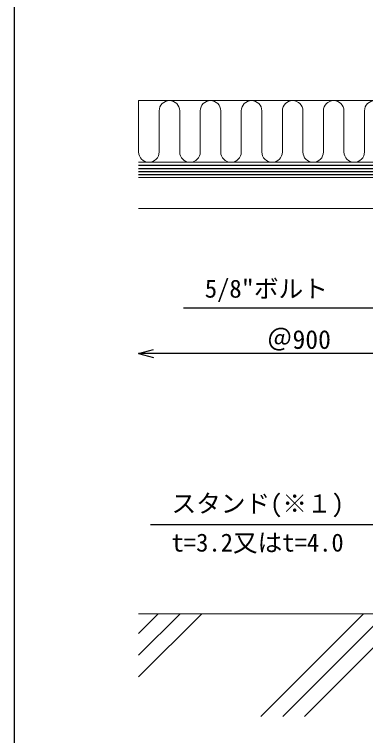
# Model space of a CAD drawing. Units: millimetres on the paper, enlarged 100 times, with parts at other scales. Extents: x -20630 to 20620, y -14480 to 14258.
# Drawn here: x 8947 to 11228, y -9257 to -4572 of the extents above; entities that cross this region are included whole.
import ezdxf
from ezdxf.enums import TextEntityAlignment as Align

# ---------------------------------------------------------------- set-up
doc = ezdxf.new("R2010")
doc.units = ezdxf.units.MM
doc.header["$LTSCALE"] = 100
doc.layers.add('3-1_中線', color=7, linetype='Continuous', lineweight=18)
for name, color, linetype in [('3-2_太線１', 3, 'Continuous'), ('3-5_寸法', 7, 'Continuous'), ('3-6_文字', 7, 'Continuous')]:
    doc.layers.add(name, color=color, linetype=linetype)
doc.styles.add('ＭＳ ゴシック', font='')
doc.styles.get('ＭＳ ゴシック').set_extended_font_data('MS Gothic')

msp = doc.modelspace()

# ---------------------------------------------------------------- linework, layer by layer
at = {"layer": '3-1_中線'}
for p, q in [((9754.1, -5245.1), (9754.1, -5132.1)), ((9754.1, -5132.1), (9754.1, -5465.4)), ((9754.1, -5132.1), (13754.1, -5132.1)), ((9887.4, -5465.4), (9887.4, -5198.8)), ((10020.7, -5465.4), (10020.7, -5198.8)), ((10154.1, -5465.4), (10154.1, -5198.8)), ((10287.4, -5465.4), (10287.4, -5198.8)), ((10420.7, -5465.4), (10420.7, -5198.8)), ((10554.1, -5465.4), (10554.1, -5198.8)), ((10687.4, -5465.4), (10687.4, -5198.8)), ((10820.7, -5465.4), (10820.7, -5198.8)), ((10954.1, -5465.4), (10954.1, -5198.8)), ((11087.4, -5465.4), (11087.4, -5198.8)), ((9754.1, -5532.1), (13754.1, -5532.1)), ((9754.1, -5632.1), (13754.1, -5632.1)), ((9754.1, -5832.1), (11570.7, -5832.1)), ((9754.1, -8465.4), (13754.1, -8465.4)), ((9881.3, -8465.4), (9754.1, -8592.7)), ((10164.2, -8465.4), (9754.1, -8875.5)), ((10022.7, -8465.4), (9754.1, -8734.1)), ((11214.7, -8465.4), (10548, -9132.1)), ((11356.1, -8465.4), (10689.4, -9132.1)), ((11497.5, -8465.4), (10830.8, -9132.1))]:
    msp.add_line(p, q, dxfattribs=at)
msp.add_lwpolyline([(11220.7, -5465.4), (11220.7, -5313), (11220.7, -5198.8)], dxfattribs=at)
for centre, start, end in [((9954.1, -5198.8), 0, 180), ((10220.7, -5198.8), 0, 180), ((10487.4, -5198.8), 0, 180), ((10754.1, -5198.8), 0, 180), ((11020.7, -5198.8), 0, 180), ((11287.4, -5198.8), 0, 180), ((9820.7, -5465.4), 180, 0), ((10087.4, -5465.4), 180, 0), ((10354.1, -5465.4), 180, 0), ((10620.7, -5465.4), 180, 0), ((10887.4, -5465.4), 180, 0), ((11154.1, -5465.4), 180, 0)]:
    msp.add_arc(centre, 66.7, start, end, dxfattribs=at)
at = {"layer": '3-2_太線１'}
for p, q in [((9754.1, -5552.1), (13754.1, -5552.1)), ((9754.1, -5572.1), (13754.1, -5572.1)), ((9754.1, -5592.1), (13754.1, -5592.1)), ((9754.1, -5612.1), (13754.1, -5612.1))]:
    msp.add_line(p, q, dxfattribs=at)
at = {"layer": '3-5_寸法'}
for p, q in [((9754.1, -6774.6), (9850.7, -6748.7)), ((11754.1, -6774.6), (9754.1, -6774.6)), ((9754.1, -6774.6), (9850.7, -6800.5))]:
    msp.add_line(p, q, dxfattribs=at)
at = {"layer": '3-6_文字'}
for p, q in [((8947.2, -9465.4), (8947.2, -2132.1)), ((11376.2, -6480.3), (10044.6, -6480.3))]:
    msp.add_line(p, q, dxfattribs=at)
msp.add_lwpolyline([(11549.8, -7623.5), (11285.7, -7887.6), (9830.4, -7887.6)], dxfattribs=at)

# ---------------------------------------------------------------- texts
at = {"layer": '3-5_寸法', "style": 'ＭＳ ゴシック'}
msp.add_text('＠900', height=122.2, dxfattribs=at).set_placement((10586.6, -6781.3), align=Align.BOTTOM_LEFT)
at = {"layer": '3-6_文字', "style": 'ＭＳ ゴシック'}
for s, p in [('5/8"ボルト', (10183.6, -6447.2)), ('スタンド(※１)', (9967.7, -7842.9)), ('t=3.2又はt=4.0', (9967.7, -8096.6))]:
    msp.add_text(s, height=117.3, dxfattribs=at).set_placement(p, align=Align.BOTTOM_LEFT)

doc.saveas('drawing.dxf')
